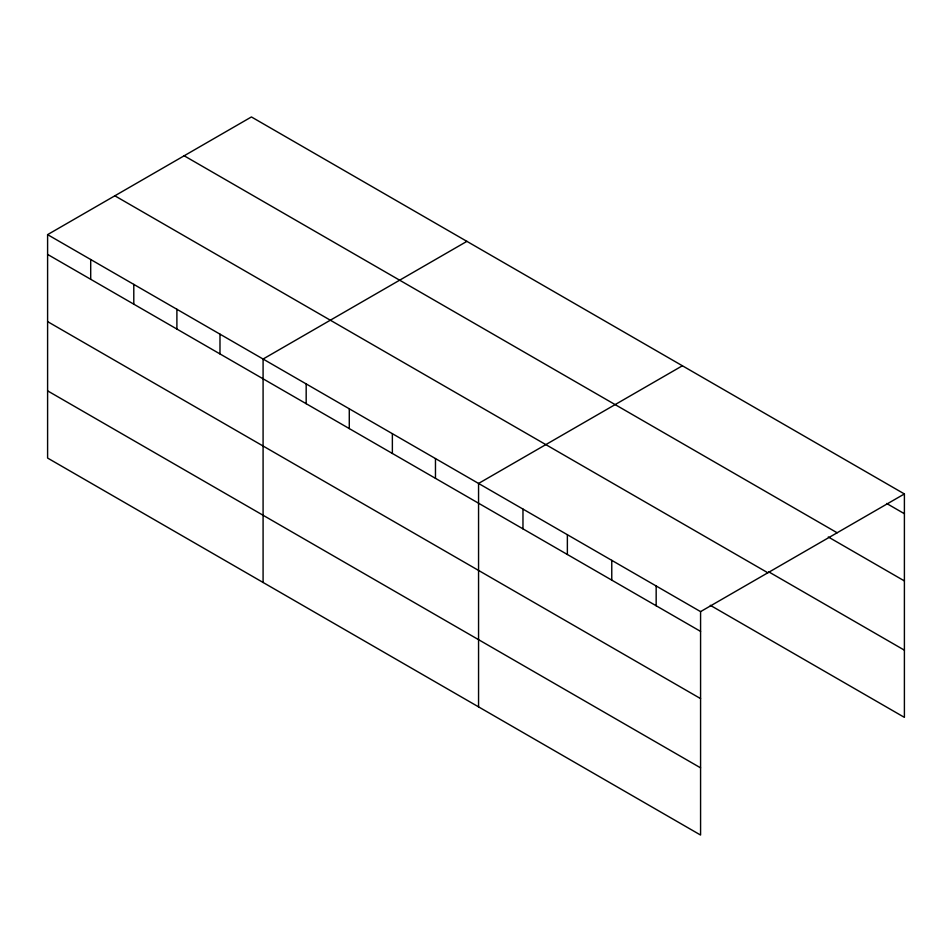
<?xml version="1.0" encoding="UTF-8"?>
<svg xmlns="http://www.w3.org/2000/svg" width="952" height="952" viewBox="0 0 952 952"><rect width="100%" height="100%" fill="white"/><g stroke="black" fill="none" stroke-linecap="round" stroke-linejoin="round"><path stroke-width="1.43" d="M47.6 234.632L700.577 611.624L700.577 835.047L47.6 458.055L47.6 234.632L251.423 116.953L904.4 493.945L904.4 717.368L710.299 605.305M466.908 241.356L263.085 359.035L263.085 582.469M682.394 365.77L478.558 483.449L478.558 706.872M700.577 611.624L904.4 493.945M886.633 503.465L904.4 513.723M184.164 155.783L837.141 532.775M828.288 536.976L904.4 580.922M768.657 571.795L904.4 650.168M114.859 195.803L767.836 572.783M47.6 254.41L700.577 631.402M47.6 321.609L700.577 698.601M47.6 390.855L700.577 767.847M656.166 585.992L656.166 605.769M611.767 560.347L611.767 580.137M567.368 534.715L567.368 554.492M522.969 509.082L522.969 528.86M435.469 458.567L435.469 478.344M392.367 433.684L392.367 453.461M349.277 408.801L349.277 428.578M306.175 383.918L306.175 403.696M219.983 334.152L219.983 353.942M176.893 309.281L176.893 329.059M133.792 284.398L133.792 304.176M90.702 259.515L90.702 279.293"/></g></svg>
